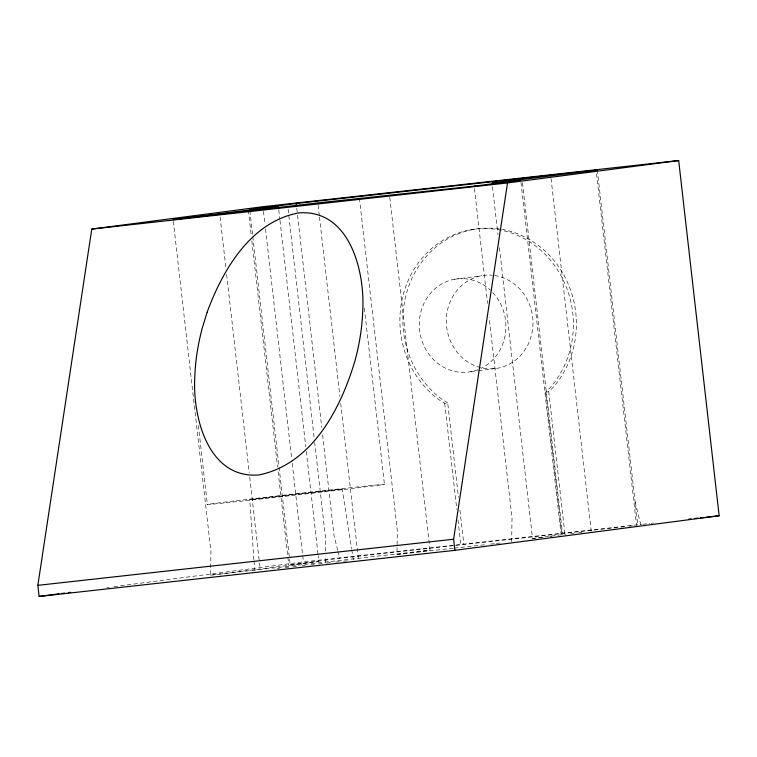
<?xml version="1.0" encoding="UTF-8"?>
<svg xmlns="http://www.w3.org/2000/svg" width="757" height="757" viewBox="0 0 757 757"><rect width="100%" height="100%" fill="white"/><g stroke="black" fill="none" stroke-linecap="round" stroke-linejoin="round"><path stroke-width="0.57" stroke-dasharray="3.79 2.84" d="M389.798 197.312L429.995 550.169L210.588 575.169L210.938 551.456L173.135 219.568M325.283 562.442L325.387 555.666M325.453 551.153L325.633 538.729L314.675 442.561M453.15 548.257L396.971 554.493L397.321 530.78L359.632 200.066M511.666 541.766L512.025 518.043L489.164 317.514M253.898 559.82L249.715 499.639L290.026 494.766L342.173 489.107L351.57 548.598M342.173 489.107L249.659 499.734M501.825 229.343A93.972 86.629 82.6 0 1 571.516 292.836A93.972 86.629 82.6 0 1 552.705 387.821L548.73 391.748L564.798 532.833L561.798 533.221L545.721 392.145L549.705 388.209A93.972 86.629 82.6 0 0 542.116 251.485A93.972 86.629 82.6 0 0 416.587 265.414A93.972 86.629 82.6 0 0 439.94 400.387L444.709 403.349L447.709 402.951L458.468 497.396M470.608 229.787L473.617 229.39M454.597 279.257L481.632 275.728M470.589 371.744L477.355 370.864M478.481 370.712L497.633 368.214M545.721 392.145L548.73 391.748M106.945 587.574L109.282 587.271M113.966 586.656L303.434 561.893L454.91 545.078M210.588 575.169L318.858 561.58L318.186 555.714M252.781 236.515L290.177 564.76L339.675 558.288L454.493 545.551M456.083 544.955L641.652 524.364M396.971 554.493L429.995 550.169M499.421 247.738L532.549 538.464L566.028 534.158M277.327 568.677L279.579 568.412M285.219 567.75L288.644 567.353M293.205 566.823L296.63 566.425M302.1 565.801L305.345 565.432M310.758 564.817L314.174 564.438M318.735 563.927L322.151 563.539M642.825 524.232L649.866 523.447M651.039 523.324L653.395 523.059M455.667 545.418L619.69 527.222M620.863 527.09L624.374 526.702M629.067 526.181L632.578 525.784M290.177 564.76L318.858 561.58M570.617 533.647L574.061 533.269M578.651 532.758L582.086 532.379M532.549 538.464L538.284 537.83M539.429 537.707L545.163 537.063M549.752 536.562L552.052 536.306M454.323 548.125L485.918 544.624M490.602 544.103L495.286 543.583M496.45 543.45L501.134 542.93M326.655 563.047L331.14 562.555M335.654 562.063L340.224 561.571M343.659 561.202L347.955 560.767M447.709 402.951L442.949 399.999A93.972 86.629 82.6 0 1 408.089 288.095A93.972 86.629 82.6 0 1 500.746 229.163M635.123 501.957L640.782 524.875M337.688 550.263L334.017 535.36L322.406 433.392M337.972 551.408L339.675 558.288M351.75 549.762L353.415 560.265M597.32 170.06L637.782 525.273M596.525 173.741L636.58 525.424M551.049 178.491L591.264 531.357M522.51 182.853L562.593 534.537M521.015 182.418L561.088 534.111M492.476 186.78L497.955 234.84M474.459 188.512L487.565 303.443M459.934 510.227L463.786 544.037M444.709 403.349L456.802 509.452M457.994 519.945L460.786 544.434M364.354 308.127L384.433 484.31M318.12 205.261L319.322 215.811M319.454 216.985L339.893 396.346M340.688 403.377L358.316 558.127M296.772 208.166L297.444 214.032M297.577 215.206L321.744 427.525M288.086 209.187L314.146 437.877M278.784 209.888L279.853 219.265M279.986 220.438L305.762 446.696M306.301 451.38L318.054 554.54M263.502 211.373L264.969 224.271M265.508 228.955L291.682 458.723M292.211 463.416L303.434 561.893M249.848 210.73L252.649 235.351M248.362 210.304L251.305 236.089M251.835 240.783L277.601 467.031M278.141 471.725L287.755 556.13M287.887 557.294L288.824 565.507M220.088 217.004L225.965 268.584M226.636 274.441L249.195 472.557M249.734 477.251L260.143 568.687M198.381 425.387L207.399 504.541M253.974 560.994L254.636 570.418M494.643 275.529A46.934 43.272 82.6 0 1 524.838 350.103A46.934 43.272 82.6 0 1 450.453 341.095A46.934 43.272 82.6 0 1 492.476 275.264M477.922 369.69A46.934 43.272 82.6 0 1 425.273 348.485A46.934 43.272 82.6 0 1 434.509 289.174A46.934 43.272 82.6 0 1 490.309 290.101M492.741 292.524A46.934 43.272 82.6 0 1 480.932 368.385M245.41 500.699A89.184 0.625 -6.5 0 0 384.225 484.414A89.184 0.625 -6.5 0 0 258.118 498.163A89.184 0.625 -6.5 0 0 245.41 500.699"/><path stroke-width="1.14" d="M37.85 585.341L91.767 229.078L262.963 206.689L678.688 160.56L719.15 515.763L454.872 550.33L39.118 596.44L37.85 585.341L453.604 539.221L507.512 182.948L678.688 160.56M475.396 186.014L317.855 202.923L173.135 219.568L278.387 206.377L278.652 208.724M474.194 186.165L520.75 180.081L492.078 183.26L597.32 170.06L296.242 203.472L249.715 209.557L278.387 206.377M39.118 596.44L58.999 593.838M61.336 593.535L64.847 593.081M68.357 592.617L70.694 592.315M295.079 203.624L299.147 203.15M91.767 229.078L507.512 182.948M688.615 519.151L690.971 518.895M694.491 518.498L698.011 518.11M700.357 517.845L703.887 517.457M706.234 517.201L719.15 515.763M594.453 170.382L596.119 170.221M174.337 219.416L176.002 219.256M453.604 539.221L454.872 550.33M296.242 203.472L296.507 205.819M207.181 312.073L202.214 328.292A269.293 204.428 -35.7 0 0 194.786 377.393C192.562 417.06 208.175 479.086 258.951 474.951C312.613 463.975 341.246 407.73 355.317 359.575A269.246 204.399 -35.7 0 0 362.745 310.474C364.978 270.807 349.356 208.79 298.589 212.916C250.643 221.971 222.804 269.823 207.181 312.073"/></g></svg>
